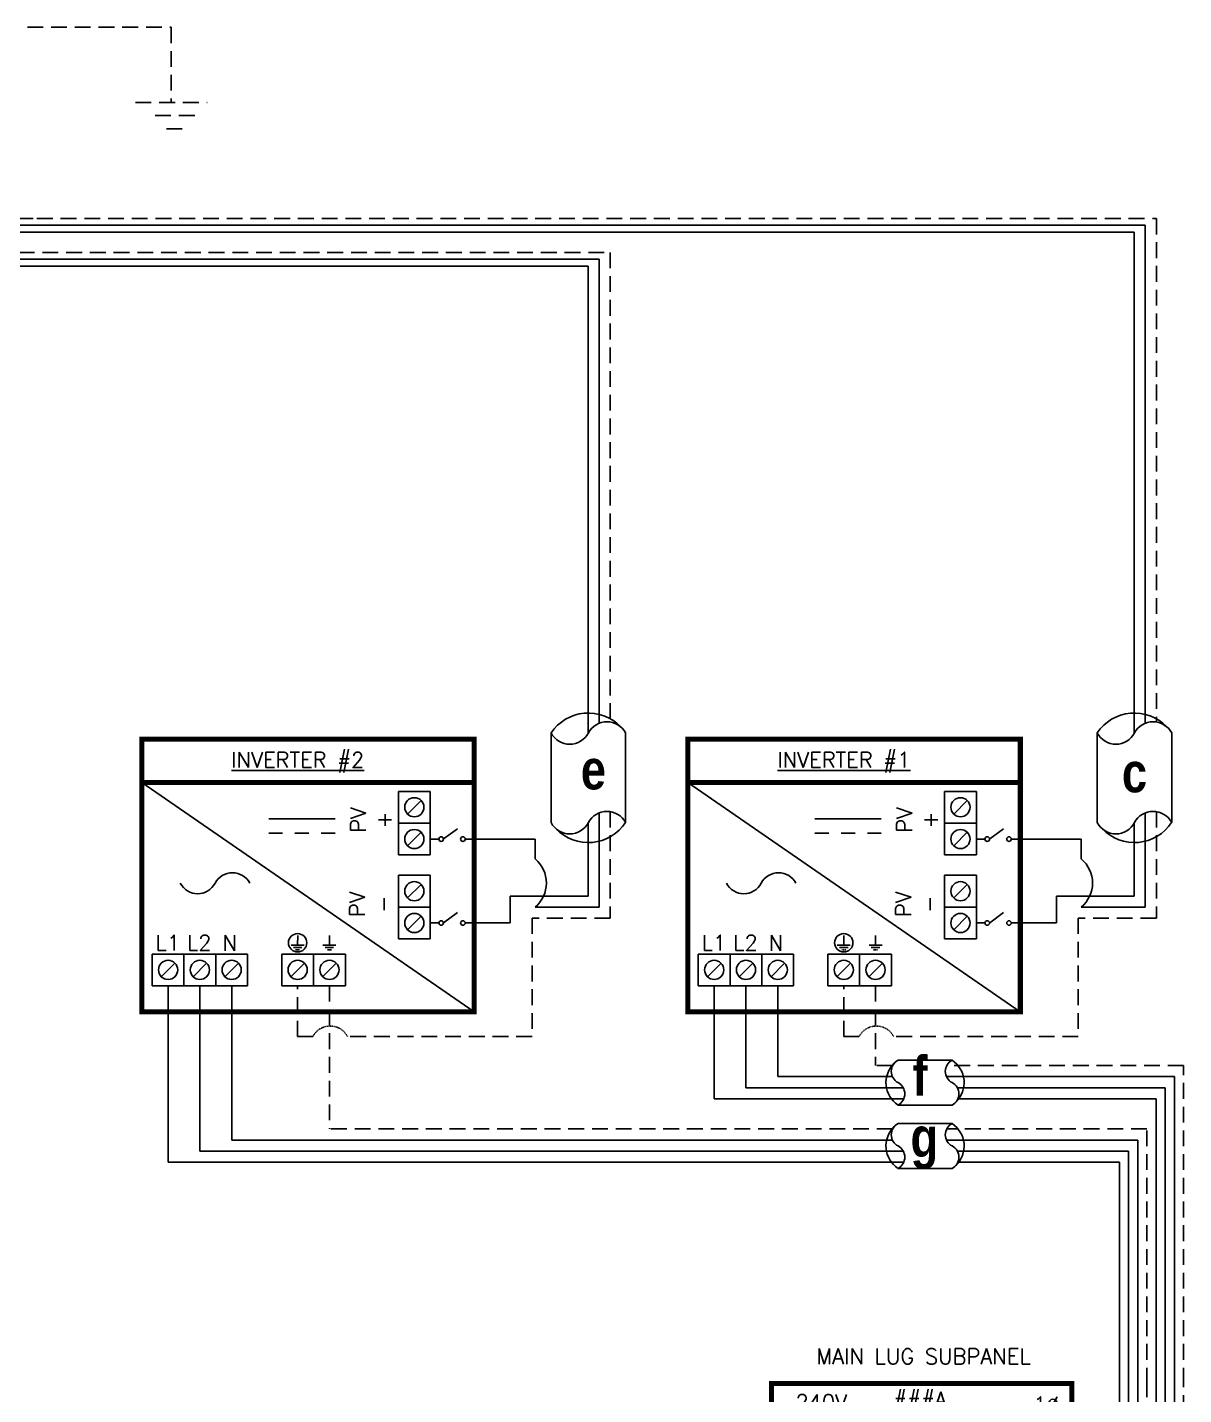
# Model space of a CAD drawing. Header units: feet. Extents: x 20587 to 21372, y 14552 to 15119.
# Drawn here: x 21097.6 to 21371.7, y 14789.4 to 15113.6 of the extents above; entities that cross this region are included whole.
import ezdxf

# ---------------------------------------------------------------- set-up
doc = ezdxf.new("R2010")
doc.units = ezdxf.units.FT
doc.header["$MEASUREMENT"] = 0
doc.linetypes.add('HIDDEN', pattern=[0.375, 0.25, -0.125])
for name, color, linetype in [('ONE LINE BLOCKS', 7, 'Continuous'), ('TABLES', 7, 'Continuous'), ('TEXT', 7, 'Continuous'), ('Z - TITLEBLOCK TXT', 7, 'Continuous')]:
    doc.layers.add(name, color=color, linetype=linetype)
doc.styles.add('ONE LINE TXT', font='techb___.ttf')
doc.styles.get("Standard").update_dxf_attribs({"font": 'simplex.shx'})

# ---------------------------------------------------------------- blocks, each defined once
blk = doc.blocks.new('*U17')
at = {"layer": 'ONE LINE BLOCKS', "linetype": 'Continuous'}
h = blk.add_hatch(color=1, dxfattribs=at)
h.dxf.hatch_style = 1
edge = h.paths.add_edge_path()
edge.add_arc((32.25, -12.65), 0.291, 0, 360)
h = blk.add_hatch(color=1, dxfattribs=at)
h.dxf.hatch_style = 1
edge = h.paths.add_edge_path()
edge.add_arc((38.92, -12.65), 0.291, 0, 360)
h = blk.add_hatch(color=1, dxfattribs=at)
h.dxf.hatch_style = 1
edge = h.paths.add_edge_path()
edge.add_arc((32.25, -16.02), 0.291, 0, 360)
h = blk.add_hatch(color=1, dxfattribs=at)
h.dxf.hatch_style = 1
edge = h.paths.add_edge_path()
edge.add_arc((38.92, -16.02), 0.291, 0, 360)
h = blk.add_hatch(color=1, dxfattribs=at)
h.dxf.hatch_style = 1
edge = h.paths.add_edge_path()
edge.add_arc((32.25, -27.21), 0.291, 0, 360)
h = blk.add_hatch(color=1, dxfattribs=at)
h.dxf.hatch_style = 1
edge = h.paths.add_edge_path()
edge.add_arc((38.92, -27.21), 0.291, 0, 360)
h = blk.add_hatch(color=1, dxfattribs=at)
h.dxf.hatch_style = 1
edge = h.paths.add_edge_path()
edge.add_arc((32.25, -30.59), 0.291, 0, 360)
h = blk.add_hatch(color=1, dxfattribs=at)
h.dxf.hatch_style = 1
edge = h.paths.add_edge_path()
edge.add_arc((38.92, -30.59), 0.291, 0, 360)
at = {"color": 7, "linetype": 'Continuous'}
for p, q in [((82.46, 0), (82.46, -12.65)), ((91.16, 0), (91.16, -27.21)), ((28.05, -12.65), (19.39, -12.65)), ((19.39, -12.65), (19.39, -27.21)), ((82.46, -12.65), (43.12, -12.65)), ((8.98, -27.21), (-6.7, -27.21)), ((-6.7, -27.21), (-6.7, -64.37)), ((28.05, -27.21), (17.22, -27.21)), ((91.16, -27.21), (43.12, -27.21)), ((-6.7, -64.37), (-20.02, -64.37))]:
    blk.add_line(p, q, dxfattribs=at)
at = {"color": 10, "linetype": 'Continuous'}
for p, q in [((84.64, 0), (84.64, -16.02)), ((93.34, 0), (93.34, -30.59)), ((13.1, -30.59), (13.1, -16.02)), ((15.27, -16.02), (13.1, -16.02)), ((23.51, -16.02), (28.05, -16.02)), ((84.64, -16.02), (43.12, -16.02)), ((13.1, -30.59), (-3.41, -30.59)), ((-3.41, -67.54), (-3.41, -30.59)), ((13.1, -30.59), (28.05, -30.59)), ((93.34, -30.59), (43.12, -30.59)), ((-3.41, -67.54), (-20.02, -67.54))]:
    blk.add_line(p, q, dxfattribs=at)
at = {"color": 253, "linetype": 'Continuous'}
for p, q in [((86.81, 0), (86.81, -25.72)), ((95.51, 0), (95.51, -45.61)), ((86.81, -34.27), (86.81, -41.26)), ((86.81, -41.26), (69.51, -41.26)), ((95.51, -45.61), (69.51, -45.61)), ((81.85, -63.01), (69.51, -63.01)), ((81.85, -69.04), (81.85, -63.01)), ((-6.7, -70.59), (-20.02, -70.59)), ((-6.7, -77.59), (-6.7, -70.59)), ((81.85, -77.59), (-6.7, -77.59))]:
    blk.add_line(p, q, dxfattribs=at)
at = {"color": 10, "linetype": 'Continuous'}
blk.add_arc((19.39, -18.18), 4.65, 27.6639, 152.3361, dxfattribs=at)
at = {"color": 7, "linetype": 'Continuous'}
blk.add_arc((13.1, -29.37), 4.65, 27.6639, 152.3361, dxfattribs=at)
at = {"color": 253, "linetype": 'Continuous'}
for centre in [(90.39, -29.99), (85.42, -73.31)]:
    blk.add_arc(centre, 5.58, 129.9215, 230.0785, dxfattribs=at)
at = {"layer": 'ONE LINE BLOCKS', "lineweight": 50}
blk.add_line((0, -8.7), (71.17, -8.7), dxfattribs=at)
at = {"layer": 'ONE LINE BLOCKS', "lineweight": 50, "const_width": 1.19}
blk.add_lwpolyline([(0, -67.37), (0, 0), (71.17, 0), (71.17, -67.37)], close=True, dxfattribs=at)
at = {"layer": 'TEXT', "color": 92, "linetype": 'HIDDEN', "ltscale": 15}
for p, q in [((88.99, -25.72), (88.99, 0)), ((97.69, -74.03), (97.69, 0)), ((88.99, -41.34), (88.99, -34.27)), ((88.99, -71.85), (88.99, -49.89)), ((6.27, -54.39), (37.56, -54.39)), ((37.56, -71.85), (37.56, -54.39)), ((6.27, -58.74), (35.36, -58.74)), ((35.36, -74.03), (35.36, -58.74)), ((14.11, -63.09), (6.27, -63.09)), ((14.11, -74.03), (14.11, -63.09)), ((-11.01, -74.03), (-20.02, -74.03)), ((14.11, -74.03), (-2.77, -74.03)), ((35.36, -74.03), (97.69, -74.03)), ((37.56, -71.85), (88.99, -71.85))]:
    blk.add_line(p, q, dxfattribs=at)
at = {"layer": 'TEXT', "color": 92, "linetype": 'HIDDEN', "flags": 128}
for points in [[(9.38, -39.11), (9.38, -42.61)], [(7.04, -42.61), (11.72, -42.61)], [(10.91, -43.48), (7.85, -43.48)], [(10.1, -44.35), (8.66, -44.35)]]:
    blk.add_lwpolyline(points, dxfattribs=at)
at = {"layer": 'TEXT', "color": 92, "linetype": 'Continuous', "ltscale": 4}
for centre in [(92.46, -29.99), (92.46, -45.61)]:
    blk.add_arc(centre, 5.51, 129.059, 230.941, dxfattribs=at)
at = {"layer": 'TEXT', "color": 92, "linetype": 'HIDDEN', "ltscale": 0.3}
blk.add_arc((-6.89, -76.19), 4.65, 27.6639, 152.3361, dxfattribs=at)
at = {"layer": 'Z - TITLEBLOCK TXT', "color": 1, "linetype": 'Continuous'}
for p, q in [((1.73, -65.68), (1.73, -38.74)), ((1.73, -38.74), (6.27, -38.74)), ((6.27, -38.74), (6.27, -65.68)), ((64.97, -65.61), (64.97, -38.67)), ((64.97, -38.67), (69.51, -38.67)), ((69.51, -38.67), (69.51, -65.61)), ((6.27, -65.68), (1.73, -65.68)), ((69.51, -65.61), (64.97, -65.61))]:
    blk.add_line(p, q, dxfattribs=at)
at = {"layer": 'Z - TITLEBLOCK TXT', "color": 4, "linetype": 'Continuous'}
for p, q in [((4.79, -40.55), (3.22, -42.12)), ((68.02, -40.48), (66.45, -42.05)), ((4.79, -44.9), (3.22, -46.47)), ((68.02, -44.83), (66.45, -46.4)), ((4.79, -49.25), (3.22, -50.82)), ((68.02, -49.18), (66.45, -50.75)), ((4.79, -53.6), (3.22, -55.17)), ((68.02, -53.53), (66.45, -55.1)), ((4.79, -57.95), (3.22, -59.52)), ((68.02, -57.88), (66.45, -59.45)), ((4.79, -62.3), (3.22, -63.87)), ((68.02, -62.23), (66.45, -63.8))]:
    blk.add_line(p, q, dxfattribs=at)
at = {"layer": 'Z - TITLEBLOCK TXT', "color": 1, "linetype": 'Continuous', "flags": 128}
for points in [[(28.05, -12.65), (32.25, -12.65)], [(28.05, -12.65), (32.25, -12.65)], [(38.92, -12.65), (43.12, -12.65)], [(28.05, -16.02), (32.25, -16.02)], [(28.05, -16.02), (32.25, -16.02)], [(38.92, -16.02), (43.12, -16.02)], [(28.05, -27.21), (32.25, -27.21)], [(28.05, -27.21), (32.25, -27.21)], [(38.92, -27.21), (43.12, -27.21)], [(28.05, -30.59), (32.25, -30.59)], [(28.05, -30.59), (32.25, -30.59)], [(38.92, -30.59), (43.12, -30.59)]]:
    blk.add_lwpolyline(points, dxfattribs=at)
at = {"layer": 'Z - TITLEBLOCK TXT', "color": 1, "linetype": 'Continuous'}
for centre in [(32.25, -12.65), (38.92, -12.65), (32.25, -16.02), (38.92, -16.02), (32.25, -27.21), (38.92, -27.21), (32.25, -30.59), (38.92, -30.59)]:
    blk.add_circle(centre, 0.291, dxfattribs=at)
at = {"layer": 'Z - TITLEBLOCK TXT', "color": 4, "linetype": 'Continuous'}
for centre in [(4, -41.33), (67.24, -41.26), (4, -45.69), (67.24, -45.61), (4, -50.04), (67.24, -49.96), (4, -54.39), (67.24, -54.31), (4, -58.74), (67.24, -58.66), (4, -63.09), (67.24, -63.01)]:
    blk.add_circle(centre, 1.11, dxfattribs=at)
at = {"layer": 'Z - TITLEBLOCK TXT', "color": 1, "linetype": 'Continuous'}
for centre in [(35.58, -13.84), (35.58, -17.22), (35.58, -28.4), (35.58, -31.78)]:
    blk.add_arc(centre, 3.93, 40.3392, 139.6608, dxfattribs=at)
at = {"layer": 'TABLES', "color": 1, "linetype": 'Continuous'}
for p in [(27.55, -21.26), (27.55, -35.82)]:
    blk.add_text('2p##A', height=3.658, dxfattribs=at).set_placement(p)
at = {"layer": 'TABLES', "color": 4, "linetype": 'Continuous'}
blk.add_text('ISOLATED NEUTRAL', height=1.8743, rotation=90, dxfattribs=at).set_placement((64.31, -65.25))
at = {"layer": 'TEXT', "color": 1, "attachment_point": 5}
for s, width, gutter_width, insert, char_height in [('MAIN LUG SUBPANEL ', 62.3984, 7.17, (36.04, 6.43), 3.6576), ('240V', 0.1481, 0.75, (11.79, -4.45), 3.658), ('###A', 0.1481, 0.75, (35.17, -4.45), 3.658), ('1∅', 0.1481, 0.75, (65.15, -4.96), 3.658)]:
    blk.add_mtext_dynamic_manual_height_columns(s, width=width, gutter_width=gutter_width, heights=[0], dxfattribs=dict(at, insert=insert, char_height=char_height))

msp = doc.modelspace()

# ---------------------------------------------------------------- linework, layer by layer
at = {"color": 7, "linetype": 'Continuous'}
for p, q in [((21077.44, 15066.63), (21099.68, 15066.63)), ((21099.68, 15066.63), (21362.6, 15066.63)), ((21362.6, 15066.63), (21362.6, 14948.59)), ((21233.17, 15058.59), (21233.17, 14948.59)), ((21221.79, 14946.28), (21221.79, 14925.03)), ((21239.41, 14925.03), (21239.41, 14946.28)), ((21351.22, 14946.28), (21351.22, 14925.03)), ((21368.85, 14925.03), (21368.85, 14946.28)), ((21233.17, 14927.35), (21233.17, 14905.01)), ((21362.6, 14927.35), (21362.6, 14905.01)), ((21218, 14921.13), (21201.41, 14921.13)), ((21218, 14916.41), (21218, 14921.13)), ((21347.43, 14921.13), (21330.84, 14921.13)), ((21347.43, 14916.41), (21347.43, 14921.13)), ((21233.17, 14905.01), (21218, 14905.01)), ((21362.6, 14905.01), (21347.43, 14905.01)), ((21131, 14886.34), (21131, 14844.52)), ((21260.43, 14886.34), (21260.43, 14859.55)), ((21316.81, 14868.71), (21303.99, 14868.71)), ((21260.43, 14859.55), (21305.36, 14859.55)), ((21318.17, 14859.55), (21365.16, 14859.55)), ((21365.16, 14859.55), (21365.16, 14792.06)), ((21303.99, 14858.07), (21316.81, 14858.07)), ((21316.81, 14853.68), (21303.99, 14853.68)), ((21131, 14844.52), (21305.36, 14844.52)), ((21303.99, 14843.05), (21316.81, 14843.05)), ((21318.17, 14844.52), (21356.46, 14844.52)), ((21356.46, 14844.52), (21356.46, 14792.06))]:
    msp.add_line(p, q, dxfattribs=at)
at = {"color": 253, "linetype": 'Continuous'}
for p, q in [((21077.44, 15065.02), (21098.83, 15065.02)), ((21098.83, 15065.02), (21359.98, 15065.02)), ((21359.98, 15065.02), (21359.98, 14946.18)), ((21094.57, 15056.98), (21230.55, 15056.98)), ((21230.55, 15056.98), (21230.55, 14946.18)), ((21230.55, 14924.93), (21230.55, 14907.63)), ((21359.98, 14924.93), (21359.98, 14907.63)), ((21230.55, 14907.63), (21212.09, 14907.63)), ((21212.09, 14907.63), (21212.09, 14901.24)), ((21359.98, 14907.63), (21341.52, 14907.63)), ((21341.52, 14907.63), (21341.52, 14901.24)), ((21212.09, 14901.24), (21201.41, 14901.24)), ((21341.52, 14901.24), (21330.84, 14901.24)), ((21146.07, 14886.34), (21146.07, 14849.78)), ((21275.5, 14886.34), (21275.5, 14864.81)), ((21275.5, 14864.81), (21302.65, 14864.81)), ((21315.47, 14864.81), (21369.51, 14864.81)), ((21369.51, 14792.06), (21369.51, 14864.81)), ((21146.07, 14849.78), (21302.65, 14849.78)), ((21315.47, 14849.78), (21360.81, 14849.78)), ((21360.81, 14849.78), (21360.81, 14792.06))]:
    msp.add_line(p, q, dxfattribs=at)
msp.add_line((21094.78, 15058.59), (21233.17, 15058.59))
at = {"color": 10, "linetype": 'Continuous'}
for p, q in [((21138.53, 14886.34), (21138.53, 14847.15)), ((21267.96, 14886.34), (21267.96, 14862.18)), ((21267.96, 14862.18), (21305.23, 14862.18)), ((21318.04, 14862.18), (21367.34, 14862.18)), ((21367.34, 14862.18), (21367.34, 14792.06)), ((21138.53, 14847.15), (21305.23, 14847.15)), ((21318.04, 14847.15), (21358.63, 14847.15)), ((21358.63, 14847.15), (21358.63, 14792.06))]:
    msp.add_line(p, q, dxfattribs=at)
at = {"color": 7, "linetype": 'Continuous'}
for centre, radius, start, end in [((21230.6, 14940.43), 10.58, 43.9732, 146.4265), ((21360.03, 14940.43), 10.58, 43.9732, 146.4265), ((21230.6, 14930.88), 10.58, 223.9732, 326.4265), ((21360.03, 14930.88), 10.58, 223.9732, 326.4265), ((21307.52, 14863.39), 6.38, 133.9732, 236.4265), ((21313.28, 14863.39), 6.38, 313.9732, 56.4265), ((21307.52, 14848.37), 6.38, 133.9732, 236.4265), ((21313.28, 14848.37), 6.38, 313.9732, 56.4265)]:
    msp.add_arc(centre, radius, start, end, dxfattribs=at)
at = {"layer": 'ONE LINE BLOCKS', "lineweight": 50, "const_width": 1.19}
for points in [[(21124.78, 14880.18), (21124.78, 14944.83), (21203.55, 14944.83), (21203.55, 14880.18)], [(21124.78, 14934.55), (21124.78, 14944.83), (21203.55, 14944.83), (21203.55, 14934.55)], [(21254.21, 14880.18), (21254.21, 14944.83), (21332.98, 14944.83), (21332.98, 14880.18)], [(21254.21, 14934.55), (21254.21, 14944.83), (21332.98, 14944.83), (21332.98, 14934.55)]]:
    msp.add_lwpolyline(points, close=True, dxfattribs=at)
at = {"layer": 'TEXT', "color": 92, "linetype": 'HIDDEN', "ltscale": 15}
for p, q in [((21097.64, 15113.57), (21131.76, 15113.57)), ((21131.76, 15113.57), (21131.76, 15095.78)), ((21089.62, 15068.24), (21099.9, 15068.24)), ((21099.9, 15068.24), (21365.22, 15068.24)), ((21365.22, 15068.24), (21365.22, 14948.88)), ((21095.6, 15060.2), (21235.79, 15060.2)), ((21235.79, 15060.2), (21235.79, 14948.88)), ((21235.79, 14927.64), (21235.79, 14902.39)), ((21365.22, 14927.64), (21365.22, 14902.39)), ((21235.79, 14902.39), (21217.28, 14902.39)), ((21217.28, 14902.39), (21217.28, 14874.31)), ((21365.22, 14902.39), (21346.71, 14902.39)), ((21346.71, 14902.39), (21346.71, 14874.31)), ((21161.7, 14874.31), (21161.7, 14886.34)), ((21169.24, 14886.34), (21169.24, 14852.41)), ((21291.14, 14874.31), (21291.14, 14886.34)), ((21298.67, 14886.34), (21298.67, 14867.44)), ((21161.7, 14874.31), (21165.31, 14874.31)), ((21217.28, 14874.31), (21173.54, 14874.31)), ((21291.14, 14874.31), (21294.74, 14874.31)), ((21346.71, 14874.31), (21302.98, 14874.31)), ((21302.73, 14867.44), (21298.67, 14867.44)), ((21371.69, 14867.44), (21315.54, 14867.44)), ((21371.69, 14792.06), (21371.69, 14867.44)), ((21302.73, 14852.41), (21169.24, 14852.41)), ((21362.99, 14852.41), (21315.54, 14852.41)), ((21362.99, 14792.06), (21362.99, 14852.41))]:
    msp.add_line(p, q, dxfattribs=at)
at = {"layer": 'TEXT', "color": 92, "linetype": 'HIDDEN', "ltscale": 15, "flags": 128}
for points in [[(21123.27, 15095.78), (21140.24, 15095.78)], [(21137.3, 15092.63), (21126.21, 15092.63)], [(21134.36, 15089.49), (21129.15, 15089.49)]]:
    msp.add_lwpolyline(points, dxfattribs=at)
at = {"layer": 'TEXT', "color": 92, "linetype": 'Continuous', "flags": 128}
for points in [[(21161.71, 14898.29), (21161.7, 14895.99)], [(21169.24, 14898.29), (21169.24, 14895.99)], [(21291.14, 14898.29), (21291.13, 14895.99)], [(21298.67, 14898.29), (21298.67, 14895.99)], [(21160.17, 14895.99), (21163.24, 14895.99)], [(21162.71, 14895.42), (21160.7, 14895.42)], [(21162.17, 14894.85), (21161.23, 14894.85)], [(21167.7, 14895.99), (21170.77, 14895.99)], [(21170.24, 14895.42), (21168.23, 14895.42)], [(21169.71, 14894.85), (21168.77, 14894.85)], [(21289.6, 14895.99), (21292.67, 14895.99)], [(21292.14, 14895.42), (21290.13, 14895.42)], [(21297.13, 14895.99), (21300.2, 14895.99)], [(21299.67, 14895.42), (21297.66, 14895.42)]]:
    msp.add_lwpolyline(points, dxfattribs=at)
at = {"layer": 'TEXT', "color": 92, "linetype": 'HIDDEN', "flags": 128}
for points in [[(21291.61, 14894.85), (21290.66, 14894.85)], [(21299.14, 14894.85), (21298.2, 14894.85)]]:
    msp.add_lwpolyline(points, dxfattribs=at)
at = {"layer": 'TEXT', "color": 92, "linetype": 'Continuous'}
for centre in [(21161.7, 14896.54), (21291.14, 14896.54)]:
    msp.add_circle(centre, 2.17, dxfattribs=at)
at = {"layer": 'TEXT', "color": 92, "linetype": 'HIDDEN', "ltscale": 0.3}
for centre in [(21169.42, 14872.15), (21298.86, 14872.15)]:
    msp.add_arc(centre, 4.65, 27.6639, 152.3361, dxfattribs=at)
at = {"layer": 'Z - TITLEBLOCK TXT', "color": 7, "linetype": 'Continuous'}
for p, q in [((21203.55, 14880.18), (21124.78, 14934.55)), ((21332.98, 14880.18), (21254.21, 14934.55)), ((21170.6, 14925.94), (21154.84, 14925.94)), ((21300.03, 14925.94), (21284.27, 14925.94)), ((21158.13, 14922.53), (21154.84, 14922.53)), ((21164.37, 14922.53), (21161.07, 14922.53)), ((21170.6, 14922.53), (21167.31, 14922.53)), ((21287.56, 14922.53), (21284.27, 14922.53)), ((21293.8, 14922.53), (21290.5, 14922.53)), ((21300.03, 14922.53), (21296.74, 14922.53))]:
    msp.add_line(p, q, dxfattribs=at)
at = {"layer": 'Z - TITLEBLOCK TXT', "color": 1, "linetype": 'Continuous'}
for p, q in [((21185.6, 14917.36), (21185.6, 14932.43)), ((21185.6, 14932.43), (21193.13, 14932.43)), ((21185.6, 14917.36), (21185.6, 14932.43)), ((21193.13, 14932.43), (21193.13, 14917.36)), ((21193.13, 14932.43), (21193.13, 14924.9)), ((21315.03, 14917.36), (21315.03, 14932.43)), ((21315.03, 14932.43), (21322.56, 14932.43)), ((21315.03, 14917.36), (21315.03, 14932.43)), ((21322.56, 14932.43), (21322.56, 14917.36)), ((21322.56, 14932.43), (21322.56, 14924.9)), ((21193.13, 14924.9), (21185.6, 14924.9)), ((21322.56, 14924.9), (21315.03, 14924.9)), ((21193.13, 14921.13), (21195.17, 14921.13)), ((21199.56, 14923.59), (21196.3, 14921.15)), ((21322.56, 14921.13), (21324.6, 14921.13)), ((21328.99, 14923.59), (21325.73, 14921.15)), ((21193.13, 14917.36), (21185.6, 14917.36)), ((21322.56, 14917.36), (21315.03, 14917.36)), ((21185.6, 14897.47), (21185.6, 14912.54)), ((21185.6, 14912.54), (21193.13, 14912.54)), ((21193.13, 14912.54), (21193.13, 14905)), ((21315.03, 14897.47), (21315.03, 14912.54)), ((21315.03, 14912.54), (21322.56, 14912.54)), ((21322.56, 14912.54), (21322.56, 14905)), ((21193.13, 14905), (21185.6, 14905)), ((21193.13, 14905), (21193.13, 14897.47)), ((21322.56, 14905), (21315.03, 14905)), ((21322.56, 14905), (21322.56, 14897.47)), ((21199.56, 14903.7), (21196.3, 14901.25)), ((21328.99, 14903.7), (21325.73, 14901.25)), ((21193.13, 14901.24), (21195.17, 14901.24)), ((21322.56, 14901.24), (21324.6, 14901.24)), ((21193.13, 14897.47), (21185.6, 14897.47)), ((21322.56, 14897.47), (21315.03, 14897.47)), ((21127.23, 14893.88), (21142.3, 14893.88)), ((21127.23, 14886.34), (21127.23, 14893.88)), ((21127.23, 14893.88), (21134.76, 14893.88)), ((21134.76, 14893.88), (21134.76, 14886.34)), ((21142.3, 14893.88), (21142.3, 14886.34)), ((21142.3, 14893.88), (21149.83, 14893.88)), ((21149.83, 14893.88), (21149.83, 14886.34)), ((21157.94, 14893.88), (21173.01, 14893.88)), ((21157.94, 14886.34), (21157.94, 14893.88)), ((21157.94, 14893.88), (21165.47, 14893.88)), ((21165.47, 14893.88), (21165.47, 14886.34)), ((21173.01, 14893.88), (21173.01, 14886.34)), ((21256.66, 14893.88), (21271.73, 14893.88)), ((21256.66, 14886.34), (21256.66, 14893.88)), ((21256.66, 14893.88), (21264.2, 14893.88)), ((21264.2, 14893.88), (21264.2, 14886.34)), ((21271.73, 14893.88), (21271.73, 14886.34)), ((21271.73, 14893.88), (21279.26, 14893.88)), ((21279.26, 14893.88), (21279.26, 14886.34)), ((21287.37, 14893.88), (21302.44, 14893.88)), ((21287.37, 14886.34), (21287.37, 14893.88)), ((21287.37, 14893.88), (21294.9, 14893.88)), ((21294.9, 14893.88), (21294.9, 14886.34)), ((21302.44, 14893.88), (21302.44, 14886.34)), ((21142.3, 14886.34), (21127.23, 14886.34)), ((21142.3, 14886.34), (21149.83, 14886.34)), ((21173.01, 14886.34), (21157.94, 14886.34)), ((21271.73, 14886.34), (21256.66, 14886.34)), ((21271.73, 14886.34), (21279.26, 14886.34)), ((21302.44, 14886.34), (21287.37, 14886.34))]:
    msp.add_line(p, q, dxfattribs=at)
at = {"layer": 'Z - TITLEBLOCK TXT', "color": 4, "linetype": 'Continuous'}
for p, q in [((21190.97, 14930.27), (21187.76, 14927.06)), ((21320.4, 14930.27), (21317.19, 14927.06)), ((21190.97, 14922.74), (21187.76, 14919.53)), ((21320.4, 14922.74), (21317.19, 14919.53)), ((21190.97, 14910.38), (21187.76, 14907.16)), ((21320.4, 14910.38), (21317.19, 14907.16)), ((21190.97, 14902.84), (21187.76, 14899.63)), ((21320.4, 14902.84), (21317.19, 14899.63)), ((21132.6, 14891.72), (21129.39, 14888.5)), ((21140.14, 14891.72), (21136.92, 14888.5)), ((21147.67, 14891.72), (21144.46, 14888.5)), ((21163.31, 14891.72), (21160.1, 14888.5)), ((21170.85, 14891.72), (21167.63, 14888.5)), ((21262.04, 14891.72), (21258.82, 14888.5)), ((21269.57, 14891.72), (21266.36, 14888.5)), ((21277.1, 14891.72), (21273.89, 14888.5)), ((21292.74, 14891.72), (21289.53, 14888.5)), ((21300.28, 14891.72), (21297.06, 14888.5))]:
    msp.add_line(p, q, dxfattribs=at)
for centre in [(21189.36, 14928.67), (21318.79, 14928.67), (21189.36, 14921.13), (21318.79, 14921.13), (21189.36, 14908.77), (21318.79, 14908.77), (21189.36, 14901.24), (21318.79, 14901.24), (21131, 14890.11), (21138.53, 14890.11), (21146.07, 14890.11), (21161.7, 14890.11), (21169.24, 14890.11), (21260.43, 14890.11), (21267.96, 14890.11), (21275.5, 14890.11), (21291.14, 14890.11), (21298.67, 14890.11)]:
    msp.add_circle(centre, 2.27, dxfattribs=at)
at = {"layer": 'Z - TITLEBLOCK TXT', "color": 1, "linetype": 'Continuous'}
for centre in [(21195.71, 14921.13), (21200.87, 14921.13), (21325.14, 14921.13), (21330.3, 14921.13), (21195.71, 14901.24), (21200.87, 14901.24), (21325.14, 14901.24), (21330.3, 14901.24)]:
    msp.add_circle(centre, 0.541, dxfattribs=at)
at = {"layer": 'Z - TITLEBLOCK TXT', "linetype": 'Continuous'}
for centre, radius, start, end in [((21235.01, 14943.97), 4.98, 27.6639, 152.3361), ((21364.44, 14943.97), 4.98, 27.6639, 152.3361), ((21226.19, 14948.59), 4.98, 207.6639, 332.3361), ((21355.63, 14948.59), 4.98, 207.6639, 332.3361), ((21235.01, 14922.72), 4.98, 27.6639, 152.3361), ((21364.44, 14922.72), 4.98, 27.6639, 152.3361), ((21226.19, 14927.34), 4.98, 207.6639, 332.3361), ((21355.63, 14927.34), 4.98, 207.6639, 332.3361), ((21213.23, 14910.71), 7.43, 309.9338, 50.0662), ((21342.66, 14910.71), 7.43, 309.9338, 50.0662), ((21146.25, 14908.49), 4.65, 27.6639, 152.3361), ((21275.68, 14908.49), 4.65, 27.6639, 152.3361), ((21138.01, 14912.81), 4.65, 207.6639, 332.3361), ((21267.45, 14912.81), 4.65, 207.6639, 332.3361), ((21305.39, 14866.05), 3, 117.6639, 242.3361), ((21318.2, 14866.05), 3, 117.6639, 242.3361), ((21302.6, 14860.73), 3, 297.6639, 62.3361), ((21315.41, 14860.73), 3, 297.6639, 62.3361), ((21305.39, 14851.02), 3, 117.6639, 242.3361), ((21318.2, 14851.02), 3, 117.6639, 242.3361), ((21302.6, 14845.71), 3, 297.6639, 62.3361), ((21315.41, 14845.71), 3, 297.6639, 62.3361)]:
    msp.add_arc(centre, radius, start, end, dxfattribs=at)

# ---------------------------------------------------------------- block references
msp.add_blockref('*U17', (21274, 14792.06))

# ---------------------------------------------------------------- texts
at = {"layer": 'TABLES', "color": 1, "linetype": 'Continuous'}
for s, p in [('%%UINVERTER #2', (21145.99, 14938.09)), ('%%UINVERTER #1', (21275.42, 14938.09))]:
    msp.add_text(s, height=3.6576, dxfattribs=at).set_placement(p)
at = {"layer": 'TEXT', "color": 1, "char_height": 3.658, "attachment_point": 5, "rotation": 90}
for s, width, insert in [('PV +', 2.8378, (21179.1, 14925.65)), ('PV +', 2.8378, (21308.53, 14925.65)), ('PV -', 2.8013, (21178.88, 14905.67)), ('PV -', 2.8013, (21308.31, 14905.67))]:
    msp.add_mtext_dynamic_manual_height_columns(s, width=width, gutter_width=0.75, heights=[0], dxfattribs=dict(at, insert=insert))
at = {"layer": 'TEXT', "color": 1, "attachment_point": 5}
for s, insert, char_height in [('L1', (21130.94, 14896.52), 3.658), ('L2', (21138.4, 14896.55), 3.658), ('N', (21145.65, 14896.49), 3.66), ('L1', (21260.37, 14896.52), 3.658), ('L2', (21267.83, 14896.55), 3.658), ('N', (21275.08, 14896.49), 3.66)]:
    msp.add_mtext_dynamic_manual_height_columns(s, width=0.1481, gutter_width=0.75, heights=[0], dxfattribs=dict(at, insert=insert, char_height=char_height))
at = {"layer": 'Z - TITLEBLOCK TXT', "color": 1, "linetype": 'Continuous', "char_height": 9.3833, "attachment_point": 1, "style": 'ONE LINE TXT'}
for s, insert in [('{\\W1;\\C256;e}', (21228.81, 14942.29)), ('{\\W1;\\C256;c}', (21357.04, 14941.6)), ('{\\W1;\\C256;f}', (21307.41, 14869.7)), ('{\\W1;\\C256;g}', (21306.95, 14855.12))]:
    msp.add_mtext_dynamic_manual_height_columns(s, width=0.1385, gutter_width=2.13, heights=[0], dxfattribs=dict(at, insert=insert))

doc.saveas('drawing.dxf')
